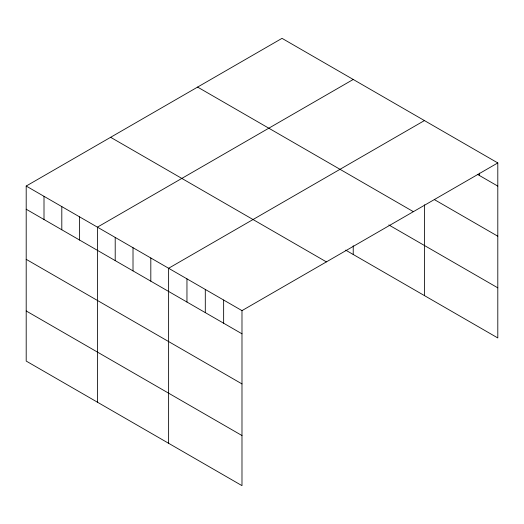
<?xml version="1.0" encoding="UTF-8"?>
<svg xmlns="http://www.w3.org/2000/svg" width="524" height="524" viewBox="0 0 524 524"><rect width="100%" height="100%" fill="white"/><g stroke="black" fill="none" stroke-linecap="round" stroke-linejoin="round"><path stroke-width="0.79" d="M26.2 186.046L241.983 310.627L241.983 485.65L26.2 361.069L26.2 186.046L282.017 38.35L497.8 162.931L497.8 337.954L345.696 250.138M353.228 79.465L97.405 227.154L97.405 402.183M424.433 120.572L168.617 268.268L168.617 443.291M241.983 310.627L497.8 162.931M477.344 174.302L497.8 186.112M434.311 199.565L497.8 236.219M197.6 87.089L413.377 211.67M388.828 224.934L497.8 287.846M110.623 137.308L326.4 261.889M26.2 209.227L241.983 333.808M26.2 259.334L241.983 383.915M26.2 310.961L241.983 435.542M479.46 173.123L479.46 175.52M424.433 204.812L424.433 295.595M353.228 245.736L353.228 254.487M223.643 300.036L223.643 323.216M205.297 289.445L205.297 312.625M186.957 278.86L186.957 302.04M150.814 257.991L150.814 281.172M133.011 247.714L133.011 270.895M115.208 237.438L115.208 260.611M79.609 216.877L79.609 240.058M61.806 206.6L61.806 229.781M44.003 196.323L44.003 219.504"/></g></svg>
